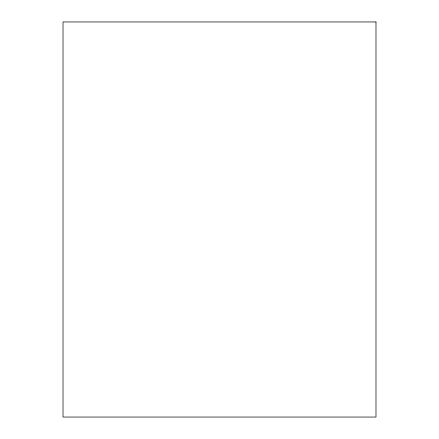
<?xml version="1.0" encoding="UTF-8"?>
<svg xmlns="http://www.w3.org/2000/svg" width="439" height="439" viewBox="0 0 439 439"><rect width="100%" height="100%" fill="white"/><g stroke="black" fill="none" stroke-linecap="round" stroke-linejoin="round"><path stroke-width="0.66" d="M375.987 21.95L63.013 21.95L63.013 417.05L375.987 417.05L375.987 21.95"/></g></svg>
